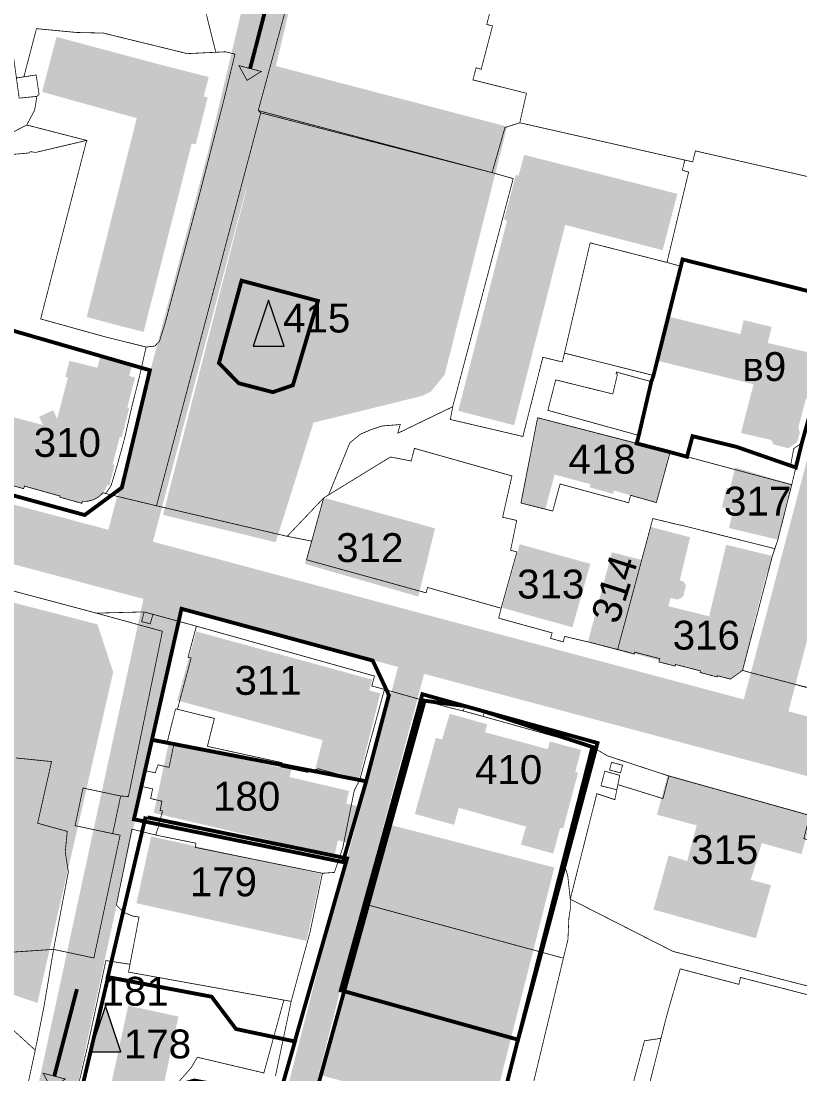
# Model space of a CAD drawing. Header units: millimetres. Extents: x 21689 to 31331, y 37531 to 43751.
# Drawn here: x 26882.5 to 27085, y 42110.8 to 42384.5 of the extents above; entities that cross this region are included whole.
import ezdxf

# ---------------------------------------------------------------- set-up
doc = ezdxf.new("R2010")
doc.units = ezdxf.units.MM
doc.linetypes.add('g5_084', pattern=[0.4, 0.2, -0.2])
for name, color, linetype, lineweight, transparency in [('0.1 ОКН', 1, 'Continuous', 9, 0.4), ('00 Выявленные ОКН', 30, 'Continuous', 9, 0.4), ('00 Дороги', 252, 'Continuous', 9, 0.2)]:
    doc.layers.add(name, color=color, linetype=linetype, lineweight=lineweight, transparency=transparency)
for name, color, linetype, lineweight in [('0.15 - Видовые раскрытия', 22, 'Continuous', 9), ('00 границы ОКН', 1, 'Continuous', 40), ('00 номер ОКН', 7, 'Continuous', 15), ('00 Разраб границы', 5, 'g5_084', 50), ('CONTUR', 150, 'Continuous', 9)]:
    doc.layers.add(name, color=color, linetype=linetype, lineweight=lineweight)
doc.layers.add('00 Парки и скверы', color=114, linetype='Continuous', lineweight=9, true_color=0x00a945, transparency=0.5)
doc.layers.add('25. ценная историческая застройка сов пер', color=92, linetype='Continuous', lineweight=0, true_color=0x19df16)
doc.styles.get("Standard").update_dxf_attribs({"font": 'arial.ttf'})
doc.linetypes.add('474_2', pattern='A,1,-0.5,[222,geobl2.shx,S=0.1,R=0,X=0,Y=0],-0.5,3', length=5)

# ---------------------------------------------------------------- blocks, each defined once
blk = doc.blocks.new('участки все')
at = {"layer": 'CONTUR', "const_width": 0.2}
for points in [[(4200.029122910001, 4568.959333809995), (4197.080209650001, 4569.684486619997), (4185.556331390002, 4572.70093762), (4183.346024000002, 4573.334781649996), (4191.101266000002, 4603.066204029993), (4192.526315580002, 4607.314408449994), (4196.134889360001, 4621.589235239997), (4197.193544510002, 4626.073050479994), (4195.867216710001, 4626.313358519997), (4196.005251599999, 4627.491251389998), (4196.6382344, 4630.951578459994), (4198.771783259998, 4632.488920829993)], [(4124.671031100002, 4771.584207739993), (4116.856448869999, 4741.243688409995), (4118.340597220002, 4740.860962779996), (4115.398104700001, 4729.5959525), (4114.073766640002, 4729.9662312), (4113.255724660001, 4726.828738709999), (4127.17262556, 4723.355641099995), (4125.43512985, 4715.682201309995), (4121.586259949999, 4714.451123599996), (4118.226667620001, 4702.722496779999), (4057.443453970001, 4718.863222489999), (4070.553339690003, 4767.182772819993)], [(3949.934257280002, 4752.91947103), (4016.32311157, 4761.963054749998), (4018.198041700001, 4762.284349819995), (4022.201126170002, 4766.403082909993), (4024.212159020001, 4769.082307679993), (4037.313297010001, 4769.151718169996), (4038.916069450002, 4764.10714945), (4046.405335390002, 4734.012310709993), (4039.019828420001, 4733.655386599996), (4017.1315412, 4739.000544339993), (4010.203890660003, 4739.156613099999), (3999.788979690002, 4740.146079449995), (3996.5072722, 4727.626252039998), (3994.572814920001, 4727.335868369999)], [(3992.96148233, 4712.880454729995), (3997.255562530001, 4715.104722189994), (4005.96126653, 4712.861418439999), (4012.834279230002, 4711.096177379993), (3999.606471440002, 4707.978686569993), (3998.329213150002, 4708.158243359997), (3998.128952710002, 4708.141309389997), (3997.814125220001, 4707.826127789995), (3991.846149830002, 4707.307498739996)], [(4070.553339690003, 4767.182772819993), (4057.443453970001, 4718.863222489999), (4058.08427399, 4718.263407649996), (4030.990205100002, 4616.117652229994), (4021.275803529999, 4618.446397809996), (4017.709326780001, 4619.331007419997), (4018.46278093, 4620.209476729993), (4019.211594830001, 4621.438019099994), (4020.760702589999, 4626.60433124), (4022.709421640001, 4633.704536209996), (4024.617441509999, 4642.065371489996), (4026.511532039999, 4649.516414729994), (4028.29207915, 4657.389198749995), (4030.555848470001, 4657.63454051), (4031.77562652, 4658.925872389999), (4033.205269419999, 4663.474009769998), (4041.627468689999, 4694.965240579993), (4048.38798427, 4721.121881379993), (4051.387765210002, 4733.516022959993), (4048.987194600002, 4734.132781099993), (4046.405335390002, 4734.012310709993), (4046.405335390002, 4734.012310709993), (4038.915916370002, 4764.097151739996)], [(3987.486301600002, 4623.063758549993), (3996.467962480002, 4620.556230249996), (3996.64833245, 4621.233472639993), (4005.928700000001, 4618.641370599994), (4005.8444323, 4618.362659159997), (4011.589846689999, 4616.75468477), (4011.737774370002, 4617.272422909998), (4013.158368210002, 4617.310673159998), (4014.493574740001, 4617.650232449996), (4015.753544750001, 4618.300945459996), (4016.786934890002, 4619.175128789996), (4017.071769140001, 4619.490769659998), (4021.275803529999, 4618.446397809996), (4030.990205100002, 4616.117652229994), (4064.968829000001, 4608.177378199995), (4071.319768929999, 4606.930135329996), (4069.99550955, 4602.080383049993), (4101.064232029999, 4593.494659219999), (4101.445426400001, 4594.878830649999), (4120.592960190002, 4589.485643909997), (4119.975896920001, 4587.065078089995), (4120.0131325, 4586.88450701), (4133.835003629999, 4583.082867639998), (4133.433048549999, 4581.649013889997), (4136.719282260001, 4580.748695419999), (4137.11123962, 4582.182702219994), (4138.326215200002, 4581.854098659998), (4143.039672400002, 4580.771927829998), (4150.86894286, 4578.762047659998), (4155.211719279999, 4577.635551939994), (4155.328276100001, 4578.063769719999), (4161.832595999999, 4576.384176959996), (4161.609480090002, 4575.527588329998), (4165.802903030002, 4574.443379549993), (4165.90930906, 4574.861752689997), (4172.39378645, 4573.192463859995), (4172.297531200001, 4572.783935379994), (4176.729827580002, 4571.626069019999), (4176.804556710002, 4571.934926539994), (4180.211068730001, 4571.052766829998), (4183.346024000002, 4573.334781649996), (4185.556331390002, 4572.70093762), (4197.080209650001, 4569.684486619997), (4200.007749870001, 4568.869660559998)], [(4200.838641350001, 4535.616763369995), (4164.18554817, 4545.877988039996), (4148.235599650001, 4551.112215139998), (4144.320791370002, 4553.412164629997), (4115.892434010002, 4561.367456), (4116.25194907, 4562.641958719999), (4111.123791960003, 4564.070480499998), (4110.763817680003, 4562.765984629994), (4107.316701899999, 4563.608765849997), (4100.68470682, 4565.440314209998), (4090.249810950001, 4568.390092649999), (4086.963576820003, 4569.290411129993), (4087.662917770002, 4571.859718299995), (4041.3610634, 4584.818690839994), (4030.058354889999, 4587.911757599999), (4027.79775193, 4588.526371889995), (4015.35294226, 4588.216905269997), (3988.711459950002, 4595.314838719998)], [(3994.476224040002, 4550.556317119997), (4003.712017540001, 4549.62490884), (4000.086502350001, 4533.590323509997), (4007.784274950001, 4531.482456339996), (4007.271716260002, 4526.090272549998), (4008.072991069999, 4520.947975089999), (4004.234600520002, 4500.806625099998), (3985.46516005, 4499.543981329996)], [(3988.711459950002, 4595.314838719998), (4015.35294226, 4588.216905269997), (4032.520731830001, 4583.494032299998), (4023.682873170001, 4540.529096549994), (4021.675016429999, 4540.669838229995), (4011.88680348, 4542.749710609998), (4009.817081950001, 4532.971342139993), (4021.529037200002, 4530.482014639994), (4014.710360140001, 4498.566226359995), (4004.234600520002, 4500.806625099998), (4008.072991069999, 4520.947975089999), (4007.271716260002, 4526.090272549998), (4007.784274950001, 4531.482456339996), (4000.086502350001, 4533.590323509997), (4003.712017540001, 4549.62490884), (3994.476224040002, 4550.556317119997)], [(3997.244466250002, 4464.223432859995), (3999.463338140002, 4474.599521929994), (4001.704147259999, 4485.755279539996), (4004.234600520002, 4500.806625099998), (4004.234600520002, 4500.806625099998), (4014.710360140001, 4498.566226359995), (4021.529037200002, 4530.482014639994), (4019.595297290002, 4530.891623059993), (4021.675016429999, 4540.669838229995), (4023.682873170001, 4540.529096549994), (4032.520731830001, 4583.494032299998), (4015.35294226, 4588.216905269997), (4027.79775193, 4588.526371889995), (4027.564638200001, 4587.669936039994), (4027.299847570001, 4586.703984549997), (4027.11947768, 4586.026742199996), (4027.806717740001, 4585.846219239996), (4028.772669230002, 4585.581428609999), (4029.360238299999, 4585.422431779996), (4029.561522030002, 4586.159354269999), (4029.825088100002, 4587.045324039994), (4030.058354889999, 4587.911757599999), (4041.3610634, 4584.818690839994), (4039.187698670001, 4576.76191994), (4039.994299000002, 4576.539569309999), (4036.44041101, 4563.22390461), (4035.94174989, 4563.311539789996), (4033.705079990002, 4554.385732919996), (4035.489160240002, 4553.998415859998), (4034.248959370001, 4548.107370049998), (4031.389105820003, 4548.77115909), (4030.667578300003, 4546.712194109997), (4028.315159029999, 4547.208213209997), (4027.507317380001, 4543.430559849999), (4027.41213362, 4543.092015199996), (4029.973433409999, 4542.522797679994), (4029.475118310002, 4540.020412689999), (4032.39434589, 4539.315714439996), (4031.93739929, 4536.902696619995), (4032.555573789999, 4536.783231509995), (4031.471977370002, 4532.629797899994), (4030.77967774, 4530.520385109993), (4024.593445469999, 4532.075106889998), (4020.561069870001, 4512.326730049994), (4022.372790860001, 4510.478981599997), (4024.777390030002, 4509.472160899997), (4026.443181549999, 4509.196655699997), (4024.105399669999, 4496.932377219994), (4017.840152169999, 4497.898304829999), (4013.336757839999, 4476.777130789996), (4010.470322590001, 4464.60094597)], [(4061.910411740002, 4467.853411669995), (4065.997872800003, 4487.280941609999), (4070.935390040001, 4505.405449309997), (4074.12783564, 4520.586657539999), (4077.241257090001, 4520.808991549994), (4079.429967290002, 4527.255517969999), (4082.407716590001, 4542.130011049994), (4083.80858099, 4544.798578319998), (4090.249810950001, 4568.390092649999), (4100.68470682, 4565.440314209998), (4100.68470682, 4565.440314209998), (4100.208022639999, 4563.697602739995), (4086.011562310003, 4512.334668739997), (4082.518380230001, 4499.718079589999), (4072.85595778, 4464.945817879998)], [(4200.249916920002, 4491.285542429999), (4165.25745751, 4500.281331469996), (4138.555208670001, 4513.860222079994), (4138.56570567, 4511.280047319996), (4138.189200250002, 4508.89579871), (4137.95458804, 4503.369360559998), (4136.770298130002, 4498.517465829994), (4129.155635360002, 4466.863874629998)], [(4154.711105620001, 4465.252608889997), (4157.841661530001, 4477.044743369996), (4162.141394000001, 4477.678917299999), (4163.238048530002, 4482.032150789993), (4163.917087220001, 4484.58176832), (4167.137977490002, 4495.742515949998), (4182.416299, 4491.708580499994), (4182.79392407, 4493.512808619999), (4194.507759470002, 4490.493451669993), (4199.746962010002, 4489.133231379994), (4200.912101980001, 4488.815391199998), (4203.620611130001, 4488.063919499996), (4207.870193410002, 4486.728850649997), (4217.145868070002, 4485.13683019), (4217.107053440002, 4485.867428279998), (4227.260020770001, 4482.791968639998), (4228.449200310001, 4486.003778869998), (4277.60364483, 4472.561147739994), (4278.154139019999, 4474.552729739996), (4282.758079229999, 4473.502237439999), (4286.94925347, 4471.618060449997), (4306.12825515, 4466.974404099993)], [(4204.057677880002, 4431.046927149997), (4213.756749539999, 4473.438656699996), (4218.041682229999, 4472.453048659998), (4219.002396719999, 4476.418360759999), (4217.816189910001, 4476.666523059997), (4217.91259811, 4477.085049229994), (4217.861336680002, 4477.655837039995), (4217.474197330001, 4481.761785719995), (4217.145868070002, 4485.13683019), (4207.870193410002, 4486.728850649997), (4203.620611130001, 4488.063919499996), (4200.912101980001, 4488.815391199998), (4199.746962010002, 4489.133231379994), (4194.507759470002, 4490.493451669993), (4182.79392407, 4493.512808619999), (4182.416299, 4491.708580499994), (4167.137977490002, 4495.742515949998), (4167.137977490002, 4495.742515949998), (4163.917087220001, 4484.58176832), (4163.238048530002, 4482.032150789993), (4162.141394000001, 4477.678917299999), (4156.615375970003, 4455.733402929996)]]:
    blk.add_lwpolyline(points, dxfattribs=at)
for points in [[(4132.029949350002, 4769.551524999996), (4201.735172439999, 4750.274173889994), (4217.96095103, 4719.295580589998), (4213.106507520001, 4698.759797579994), (4171.093317300001, 4708.363100929993), (4170.379844900002, 4705.524009429995), (4125.43512985, 4715.682201309995), (4127.17262556, 4723.355641099995), (4113.255724660001, 4726.828738709999), (4114.073766640002, 4729.9662312), (4115.398104700001, 4729.5959525), (4118.340597220002, 4740.860962779996), (4116.856448869999, 4741.243688409995), (4124.671031100002, 4771.584207739993), (4132.029949350002, 4769.551524999996)], [(3999.788979690002, 4740.146079449995), (4010.203890660003, 4739.156613099999), (4017.1315412, 4739.000544339993), (4039.019828420001, 4733.655386599996), (4048.987194600002, 4734.132781099993), (4051.387765210002, 4733.516022959993), (4048.38798427, 4721.121881379993), (4041.627468689999, 4694.965240579993), (4033.205269419999, 4663.474009769998), (4031.77562652, 4658.925872389999), (4030.555848470001, 4657.63454051), (4028.29207915, 4657.389198749995), (4017.771995840001, 4660.000282479995), (4000.87368556, 4664.689032919996), (4012.834279230002, 4711.096177379993), (3997.255562530001, 4715.104722189994), (3999.304500170001, 4718.953373849996), (3999.89963625, 4722.554282829995), (4000.467008859999, 4723.035598719994), (3999.704656040002, 4728.107300439995), (3996.5072722, 4727.626252039998), (3999.788979690002, 4740.146079449995)], [(3952.301479360001, 4733.143109359996), (3977.56159184, 4736.406376539998), (3993.27672713, 4736.735767339996), (3995.292421580001, 4722.084820019998), (3999.89963625, 4722.554282829995), (3999.304500170001, 4718.953373849996), (3997.255562530001, 4715.104722189994), (3992.96148233, 4712.880454729995), (3953.089293970002, 4708.180899039994), (3949.63667565, 4710.623775619999), (3947.96770456, 4728.979438039998), (3952.301479360001, 4733.143109359996)], [(4058.08427399, 4718.263407649996), (4118.226667620001, 4702.722496779999), (4123.722902600002, 4701.168336949995), (4107.994902640003, 4641.868815369998), (4093.709313450003, 4634.977497269995), (4094.343923340002, 4637.237793639993), (4089.557975650001, 4636.851066929994), (4086.693167470002, 4635.884923299999), (4084.0055628, 4634.736065539997), (4081.261282520001, 4632.498069399996), (4075.733710690001, 4618.942623299997), (4074.431453960001, 4618.142556999999), (4064.968829000001, 4608.177378199995), (4030.990205100002, 4616.117652229994), (4058.08427399, 4718.263407649996)], [(4118.226667620001, 4702.722496779999), (4121.586259949999, 4714.451123599996), (4125.43512985, 4715.682201309995), (4168.336896460001, 4705.98529094), (4167.686471799999, 4703.345235189998), (4169.3292057, 4702.870081189998), (4163.699467130001, 4679.376149739997), (4143.72722606, 4684.461965539994), (4136.513173990002, 4653.502248309997), (4131.43179152, 4654.720053929995), (4126.236662859999, 4634.139481439997), (4107.384058030002, 4638.548149349997), (4107.994902640003, 4641.868815369998), (4123.722902600002, 4701.168336949995), (4118.226667620001, 4702.722496779999)], [(4137.0484191, 4655.804065959993), (4143.72722606, 4684.461965539994), (4163.699467130001, 4679.376149739997), (4167.30424945, 4678.380952789994), (4160.199521640002, 4649.989577409993), (4137.0484191, 4655.804065959993)], [(4132.740664119999, 4640.92993885), (4134.771918739999, 4648.848882509999), (4149.61585133, 4645.181593429995), (4150.824883680001, 4650.343110469999), (4150.456499100001, 4650.448751229997), (4150.562905210001, 4650.867124359996), (4159.625003050002, 4648.38836497), (4156.370939960001, 4634.408110889999), (4132.740664119999, 4640.92993885)], [(4130.061268690002, 4639.010951359996), (4164.534459599999, 4630.063099579994), (4160.94364143, 4616.948006099999), (4154.252579660002, 4618.840459819999), (4153.74299382, 4616.908251369998), (4135.907506350002, 4621.781348119998), (4133.99985041, 4614.75051685), (4125.751594330002, 4616.826813069994), (4130.061268690002, 4639.010951359996)], [(4171.246588059999, 4628.240323539998), (4168.906157360001, 4628.866160129997), (4170.338047420002, 4634.21426588), (4172.668480380002, 4633.588582329998), (4181.705942169999, 4631.460202539994), (4182.88939372, 4631.032080979996), (4193.84671287, 4626.934296789993), (4193.825492880001, 4626.854621259997), (4195.867216710001, 4626.313358519997), (4197.193544510002, 4626.073050479994), (4196.134889360001, 4621.589235239997), (4194.710727460002, 4621.971041909993), (4192.659005910001, 4622.512457699995), (4171.246588059999, 4628.240323539998)], [(4069.99550955, 4602.080383049993), (4074.431453960001, 4618.142556999999), (4091.804823460003, 4628.806621619995), (4097.208888590001, 4627.76387676), (4098.039223580002, 4631.051182179995), (4123.389615350002, 4623.883014909996), (4120.97496693, 4613.129925259999), (4124.632493640001, 4612.313922279994), (4123.043894279999, 4604.568201939997), (4124.686934630001, 4604.113043729994), (4120.592960190002, 4589.485643909997), (4101.445426400001, 4594.878830649999), (4101.064232029999, 4593.494659219999), (4069.99550955, 4602.080383049993)], [(4160.020160930002, 4612.802122659996), (4166.595842220002, 4611.211437219994), (4168.11105513, 4610.898236899993), (4191.730365020001, 4604.966582339999), (4191.101266000002, 4603.066204029993), (4183.346024000002, 4573.334781649996), (4180.211068730001, 4571.052766829998), (4176.804556710002, 4571.934926539994), (4176.729827580002, 4571.626069019999), (4172.297531200001, 4572.783935379994), (4172.39378645, 4573.192463859995), (4165.90930906, 4574.861752689997), (4165.802903030002, 4574.443379549993), (4161.609480090002, 4575.527588329998), (4161.832595999999, 4576.384176959996), (4155.328276100001, 4578.063769719999), (4155.211719279999, 4577.635551939994), (4150.86894286, 4578.762047659998), (4160.020160930002, 4612.802122659996)], [(4030.058354889999, 4587.911757599999), (4029.825088100002, 4587.045324039994), (4029.561522030002, 4586.159354269999), (4029.360238299999, 4585.422431779996), (4028.772669230002, 4585.581428609999), (4027.806717740001, 4585.846219239996), (4027.11947768, 4586.026742199996), (4027.299847570001, 4586.703984549997), (4027.564638200001, 4587.669936039994), (4027.79775193, 4588.526371889995), (4030.058354889999, 4587.911757599999)], [(4041.3610634, 4584.818690839994), (4087.662917770002, 4571.859718299995), (4086.963576820003, 4569.290411129993), (4090.249810950001, 4568.390092649999), (4083.798583280001, 4544.798731389994), (4073.063602360002, 4547.743103759996), (4070.28969211, 4546.835568079994), (4063.370872260002, 4548.221505169997), (4063.59812102, 4549.348032279995), (4044.222722829999, 4553.574699769997), (4046.033921540002, 4560.837011039999), (4036.44041101, 4563.22390461), (4039.994299000002, 4576.539569309999), (4039.187698670001, 4576.76191994), (4041.3610634, 4584.818690839994)], [(4086.011562310003, 4512.334668739997), (4136.770298130002, 4498.517465829994), (4137.95458804, 4503.369360559998), (4138.189200250002, 4508.89579871), (4138.56570567, 4511.280047319996), (4138.555208670001, 4513.860222079994), (4137.917063600002, 4519.860024929999), (4136.556577790001, 4524.400879059998), (4139.618271390001, 4535.614064819994), (4144.320791370002, 4553.412164629997), (4115.32486049, 4561.526146619995), (4111.052679830001, 4562.69156164), (4107.316701899999, 4563.608765849997), (4100.68470682, 4565.440314209998), (4100.208022639999, 4563.697602739995), (4086.011562310003, 4512.334668739997)], [(4148.759596690001, 4547.454172739999), (4149.290096020002, 4549.44606142), (4152.148111869999, 4548.662300039999), (4151.60792098, 4546.690559849994), (4148.759596690001, 4547.454172739999)], [(4147.524520860002, 4547.123080339996), (4151.408015000001, 4546.043616969996), (4150.931073060001, 4543.630906029997), (4150.660772139999, 4542.305037229999), (4146.54625916, 4543.31803717), (4147.524520860002, 4547.123080339996)], [(4231.256002919999, 4497.550866389996), (4232.842553369999, 4503.856608819995), (4233.513125060002, 4506.506356009995), (4230.585584970002, 4507.321181529994), (4230.546214600003, 4509.321794719995), (4210.308219050002, 4526.441733079998), (4199.286522370003, 4529.600494909995), (4200.838641350001, 4535.616763369995), (4164.18554817, 4545.877988039996), (4162.655567280002, 4540.001380869995), (4150.931073060001, 4543.630906029997), (4150.151234920001, 4539.722824409997), (4145.465120420001, 4541.28457869), (4138.555208670001, 4513.860222079994), (4165.25745751, 4500.281331469996), (4200.249916920002, 4491.285542429999), (4205.029530890002, 4489.952358669994), (4215.04278838, 4487.549041339996), (4220.661396060001, 4486.803015609999), (4221.680002330002, 4489.977437189998), (4228.933279550001, 4487.576375729993), (4229.070597000002, 4488.054275869996), (4229.67398816, 4490.235049219998), (4231.256002919999, 4497.550866389996)], [(4009.817081950001, 4532.971342139993), (4011.88680348, 4542.749710609998), (4021.675016429999, 4540.669838229995), (4019.595297290002, 4530.891623059993), (4009.817081950001, 4532.971342139993)], [(4024.593445469999, 4532.075106889998), (4030.77967774, 4530.520385109993), (4041.277268730001, 4528.399652139997), (4041.050785350002, 4527.323113519996), (4074.12783564, 4520.586657539999), (4070.935390040001, 4505.405449309997), (4065.997872800003, 4487.280941609999), (4023.714256170001, 4494.898354019999), (4026.443181549999, 4509.196655699997), (4024.777390030002, 4509.472160899997), (4022.372790860001, 4510.478981599997), (4020.561069870001, 4512.326730049994), (4024.593445469999, 4532.075106889998)], [(3873.423107400002, 4527.539536519994), (3962.60292302, 4496.79399007), (3961.38660133, 4492.462586609995), (3967.27387003, 4490.322438979994), (3965.846782740002, 4486.594265949999), (3974.599005050001, 4483.470249809994), (3974.53433006, 4484.471245869994), (3983.292127050001, 4484.977165709999), (3991.632912010002, 4481.759448359997), (3999.463338140002, 4474.599521929994), (3997.244466250002, 4464.223432859995), (3993.356080960003, 4454.53290803), (3990.170548820002, 4445.681627189995), (3862.43622557, 4490.51752044), (3873.423107400002, 4527.539536519994)], [(4086.011562310003, 4512.334668739997), (4082.518380230001, 4499.718079589999), (4072.85595778, 4464.945817879998), (4066.965228159999, 4443.345883989997), (4065.92851166, 4439.641735309996), (4062.833105140001, 4428.839065199994), (4063.687237239999, 4426.495975229999), (4063.986250230001, 4426.431396979999), (4063.290397820001, 4428.662063049997), (4073.42536819, 4464.907099929995), (4095.152113350002, 4460.114434679999), (4095.277547920002, 4461.122519859993), (4095.392678650001, 4462.110762689998), (4126.934065479999, 4457.617836489997), (4136.770298130002, 4498.517465829994), (4086.011562310003, 4512.334668739997)], [(4004.234600520002, 4500.806625099998), (3985.46516005, 4499.543981329996), (3975.373904860001, 4502.078495129993), (3973.864290050002, 4499.49159243), (3971.96466772, 4498.210668469997), (3970.492860630002, 4498.093201399998), (3962.60292302, 4496.79399007), (3961.38660133, 4492.462586609995), (3967.27387003, 4490.322438979994), (3965.846782740002, 4486.594265949999), (3974.599005050001, 4483.470249809994), (3974.53433006, 4484.471245869994), (3983.292127050001, 4484.977165709999), (3991.632912010002, 4481.759448359997), (3999.463338140002, 4474.599521929994), (4001.704147259999, 4485.755279539996), (4004.234600520002, 4500.806625099998)], [(4017.840152169999, 4497.898304829999), (4024.105399669999, 4496.932377219994), (4023.714256170001, 4494.898354019999), (4064.093054730001, 4487.620106579998), (4058.903041640002, 4468.679459489998), (4041.615480780001, 4472.764157139994), (4040.014050190002, 4470.058659809998), (4033.562230300002, 4462.757396159999), (4030.09108215, 4462.030535589998), (4028.948418650001, 4457.938006439995), (4022.310452150002, 4459.379642499996), (4015.401781930002, 4460.775422829996), (4010.470322590001, 4464.60094597), (4013.336910910002, 4476.7871285), (4017.840152169999, 4497.898304829999)]]:
    blk.add_lwpolyline(points, close=True, dxfattribs=at)
blk = doc.blocks.new('стрелка вид улицы')
at = {"layer": '0.15 - Видовые раскрытия', "linetype": '474_2'}
h = blk.add_hatch(color=256, dxfattribs=at)
h.dxf.hatch_style = 1
h.paths.add_polyline_path([(-23.3598505857517, -2.990916374132211), (-23.3598505857517, 2.990916374132211), (-26.53637324067677, 0)])
at = {"layer": '0.15 - Видовые раскрытия', "const_width": 0.2}
blk.add_lwpolyline([(-23.3598505857517, -2.990916374132211), (-23.3598505857517, 2.990916374132211), (-26.53637324067677, 0), (-23.3598505857517, -2.990916374132211)], dxfattribs=at)
at = {"layer": '0.15 - Видовые раскрытия', "linetype": '474_2', "const_width": 1}
blk.add_lwpolyline([(-23.3598505857517, 0), (0, 0)], dxfattribs=at)

msp = doc.modelspace()

# ---------------------------------------------------------------- hatches: boundary and pattern name
at = {"layer": '0.1 ОКН', "transparency": 33554610}
h = msp.add_hatch(color=222, dxfattribs=at)
h.dxf.hatch_style = 1
h.paths.add_polyline_path([(26946.8941484746, 42311.9680237891), (26942.8941484746, 42299.9680237891), (26950.8941484746, 42299.9680237891)])
at = {"layer": '0.1 ОКН', "transparency": 33554585}
h = msp.add_hatch(color=1, dxfattribs=at)
h.dxf.hatch_style = 1
edge = h.paths.add_edge_path()
edge.add_line((26865.2347869912, 42277.30792068416), (26867.48510257153, 42285.78499454435))
edge.add_line((26867.48510257153, 42285.78499454435), (26871.03363967819, 42284.8430034198))
edge.add_line((26871.03363967819, 42284.8430034198), (26870.83119301005, 42284.08037466964))
edge.add_line((26870.83119301005, 42284.08037466964), (26888.24321018911, 42279.45819793868))
edge.add_line((26888.24321018911, 42279.45819793868), (26887.22704822669, 42281.6224308265))
edge.add_line((26887.22704822669, 42281.6224308265), (26890.86400337737, 42283.33007306036))
edge.add_line((26890.86400337737, 42283.33007306036), (26891.9237901795, 42281.07292751066))
edge.add_line((26891.9237901795, 42281.07292751066), (26894.69257647411, 42291.82502815349))
edge.add_line((26894.69257647411, 42291.82502815349), (26894.03443014345, 42291.99450820215))
edge.add_line((26894.03443014345, 42291.99450820215), (26895.11714319098, 42296.19903625727))
edge.add_line((26895.11714319098, 42296.19903625727), (26902.3695369428, 42294.34379940064))
edge.add_line((26902.3695369428, 42294.34379940064), (26903.16513970542, 42297.42607406564))
edge.add_line((26903.16513970542, 42297.42607406564), (26911.38117033255, 42295.05188572388))
edge.add_line((26911.38117033255, 42295.05188572388), (26910.64677335442, 42292.19998262252))
edge.add_line((26910.64677335442, 42292.19998262252), (26912.15886251943, 42291.81060273337))
edge.add_line((26912.15886251943, 42291.81060273337), (26910.15197492057, 42284.01720333534))
edge.add_line((26910.15197492057, 42284.01720333534), (26910.65697602488, 42283.88715989706))
edge.add_line((26910.65697602488, 42283.88715989706), (26908.68886652881, 42276.24434852551))
edge.add_line((26908.68886652881, 42276.24434852551), (26908.1838654245, 42276.3743919638))
edge.add_line((26908.1838654245, 42276.3743919638), (26906.34560295226, 42269.23581895515))
edge.add_line((26906.34560295226, 42269.23581895515), (26906.85060405657, 42269.10577551685))
edge.add_line((26906.85060405657, 42269.10577551685), (26905.46957788478, 42263.74280026003))
edge.add_line((26905.46957788478, 42263.74280026003), (26904.9538887176, 42263.88667869458))
edge.add_arc((26899.02113574901, 42265.85724530954), 6.251455076252522, 265.0461257871476, 341.62606920150574, ccw=False)
edge.add_line((26898.48129927785, 42259.6291422954), (26898.33742084341, 42259.11345312817))
edge.add_line((26898.33742084341, 42259.11345312817), (26892.59325809187, 42260.7160874211))
edge.add_line((26892.59325809187, 42260.7160874211), (26892.67218328967, 42260.99897116031))
edge.add_line((26892.67218328967, 42260.99897116031), (26883.3826836528, 42263.54543357947))
edge.add_line((26883.3826836528, 42263.54543357947), (26883.20744778396, 42262.91735307796))
edge.add_line((26883.20744778396, 42262.91735307796), (26874.23114981422, 42265.42176034706))
edge.add_line((26874.23114981422, 42265.42176034706), (26874.41811916424, 42266.09189599863))
edge.add_line((26874.41811916424, 42266.09189599863), (26858.42316314466, 42270.13411067773))
edge.add_line((26858.42316314466, 42270.13411067773), (26860.6471789226, 42278.33261862096))
edge.add_line((26860.6471789226, 42278.33261862096), (26865.2347869912, 42277.30792068416))
h = msp.add_hatch(color=1, dxfattribs=at)
h.dxf.hatch_style = 1
h.paths.add_polyline_path([(27051.20391632694, 42272.71814048734), (27047.79889639298, 42259.24360119481), (27036.67021028905, 42262.43321472471), (27036.44050263283, 42261.58159662781), (27030.32301179455, 42263.25918564242), (27030.54580161584, 42264.08515656013), (27021.24105193806, 42266.59493441482), (27018.81361295727, 42257.59180879805), (27012.31082555457, 42259.22961052726), (27016.78420866663, 42281.42565959821)])
h = msp.add_hatch(color=1, dxfattribs=at)
h.dxf.hatch_style = 1
h.paths.add_polyline_path([(27082.99284248866, 42264.0568104287), (27079.27607141604, 42249.66936765408), (27066.57601670545, 42252.69284867296), (27067.66216898786, 42257.35008875764), (27064.67958152152, 42258.10335182305), (27065.95167815489, 42263.1402899776), (27066.79607500696, 42262.92703455142), (27068.18569947968, 42268.42933079493)])
h = msp.add_hatch(color=1, dxfattribs=at)
h.dxf.hatch_style = 1
h.paths.add_polyline_path([(26990.14883566268, 42252.61778928562), (26985.7660759575, 42234.87571929609), (26956.34629269898, 42243.38477451318), (26961.16698053498, 42260.58112509607)])
h = msp.add_hatch(color=1, dxfattribs=at)
h.dxf.hatch_style = 1
h.paths.add_polyline_path([(27061.41187642474, 42229.75811759726), (27065.83286519447, 42248.33675357443), (27077.84999533527, 42245.42374973941), (27076.70766546309, 42240.94944401779), (27076.39552139869, 42241.0183829758), (27072.61523842926, 42226.51092231846), (27072.96031312618, 42226.47062170048), (27070.22097654289, 42215.73501642245), (27066.95697999922, 42213.40776749753), (27063.55462929536, 42214.28726017096), (27063.4714598653, 42213.95423822258), (27059.039, 42215.13599999998), (27059.11812211529, 42215.44855239081), (27052.59486318118, 42217.18368103898), (27052.49036900957, 42216.83790984754), (27048.55557025357, 42217.93865150822), (27048.60651056824, 42218.2300795923), (27042.06358670856, 42219.98341230971), (27041.98085621617, 42219.6662377667), (27037.55523395507, 42220.87537750259), (27046.19908175097, 42253.00329707941), (27056.45146950454, 42250.29948302296), (27053.77452355024, 42239.10329181115), (27054.75657374918, 42238.75144519523), (27055.39021760535, 42237.72764082768), (27054.61589479104, 42234.85453971517), (27053.27361413471, 42234.09677637688), (27051.3158341287, 42234.47665046111), (27050.81103033734, 42232.37165412353)])
h = msp.add_hatch(color=1, dxfattribs=at)
h.dxf.hatch_style = 1
h.paths.add_polyline_path([(27030.51364261106, 42243.38456171353), (27025.86643825652, 42226.88471563389), (27007.61, 42231.95999999997), (27012.1579594388, 42248.47048781272)])
h = msp.add_hatch(color=1, dxfattribs=at)
h.dxf.hatch_style = 1
h.paths.add_polyline_path([(27043.87091442582, 42244.38136079521), (27037.55523395507, 42220.87537750259), (27029.87196643475, 42223.04669514373), (27036.12, 42246.39999999999)])
h = msp.add_hatch(color=1, dxfattribs=at)
h.dxf.hatch_style = 1
h.paths.add_polyline_path([(26960.92331479781, 42197.57564366262), (26958.8905377163, 42189.4453116405), (26970.3110370003, 42187.2348190873), (26975.92744148289, 42209.69829215056), (26973.04294807094, 42210.48748305948), (26973.80938763976, 42213.28882030495), (26928.04043361367, 42225.81110317029), (26923.13507402726, 42207.88200990461)])
h = msp.add_hatch(color=222, dxfattribs=at)
h.dxf.hatch_style = 1
h.paths.add_polyline_path([(26996.31448969918, 42179.95383890493), (26995.09470276522, 42175.5400061146), (26984.89842413428, 42178.35780371588), (26990.37134675422, 42198.16172573387), (26991.98072229234, 42197.71696596464), (26993.96174058928, 42204.39470853016), (27003.69440205079, 42201.68705611784), (27003.13283666605, 42199.59979997002), (27019.4436480913, 42195.21146119183), (27019.97839229846, 42197.19902695752), (27028.12530279429, 42195.00714316221), (27026.58128671935, 42189.26826193431), (27027.33008864646, 42189.06680067965), (27023.44449862263, 42174.55339054365), (27022.67782316462, 42174.75966057858), (27020.87673366548, 42168.06527514816), (27012.46786016969, 42170.42058782839), (27013.80421622695, 42175.06330374559)])
h = msp.add_hatch(color=1, dxfattribs=at)
h.dxf.hatch_style = 1
h.paths.add_polyline_path([(26917.00773899621, 42178.62274663001), (26920.92678416864, 42196.80809508079), (26952.76922710706, 42189.84127782857), (26952.32811545428, 42187.95854405204), (26959.77067972324, 42186.21480212393), (26967.79139836773, 42184.3356025781), (26967.02776558784, 42181.07629800408), (26970.34977555802, 42180.29797377855), (26967.62880908289, 42170.86105029983), (26964.90391728448, 42171.49947381984), (26963.98915295984, 42167.59511608934), (26955.85922715182, 42169.52010855815)])
h = msp.add_hatch(color=1, dxfattribs=at)
h.dxf.hatch_style = 1
h.paths.add_polyline_path([(27075.09, 42170.79), (27072.23, 42161.26), (27077.49, 42159.86), (27073.56, 42146.06999999999), (27046.93, 42153.51), (27050.89, 42167.58), (27055.69, 42166.1), (27058.18, 42175.39), (27047.84, 42178.18), (27050.62, 42188.51999999998), (27088.22, 42177.98), (27085.4014257465, 42167.92516051378)])
h = msp.add_hatch(color=1, dxfattribs=at)
h.dxf.hatch_style = 1
h.paths.add_polyline_path([(26912.51896506589, 42155.15589687099), (26916.35126374039, 42172.52290866204), (26960.56373886208, 42162.766744974), (26956.72209169477, 42145.35736816954)])
h = msp.add_hatch(color=1, dxfattribs=at)
h.dxf.hatch_style = 1
h.paths.add_polyline_path([(26904.45524924938, 42128.51565764847), (26900.45524924938, 42116.51565764848), (26908.45524924939, 42116.51565764848)])
h = msp.add_hatch(color=1, dxfattribs=at)
h.dxf.hatch_style = 1
h.paths.add_polyline_path([(26906.1238072011, 42108.85230479068), (26910.38321306766, 42128.53462576649), (26923.44589404386, 42125.70776098508), (26919.16797816013, 42105.9399069301)])
at = {"layer": '00 Выявленные ОКН', "lineweight": 13, "transparency": 33554585}
h = msp.add_hatch(color=256, dxfattribs=at)
h.dxf.hatch_style = 1
h.paths.add_polyline_path([(27050.70300194391, 42307.69138512062), (27047.9096413297, 42296.20254537926), (27072.94610956809, 42290.07950770422), (27069.68061145714, 42277.38373907967), (27077.57193207061, 42275.58389483625), (27078.13560366636, 42274.41601783664), (27082.05082023387, 42273.44817734257), (27084.27413159203, 42275.03800339714), (27085.00245776083, 42277.5855561168), (27084.56162897295, 42278.71567341868), (27086.62068358953, 42286.42257200759), (27088.66323604622, 42286.01162199262), (27089.5920008, 42289.51534317), (27087.46230811015, 42290.07965379173), (27089.38671770398, 42297.86030106553), (27076.62972942041, 42300.78623624944), (27077.65370955376, 42304.97483443327), (27070.40174974007, 42306.74770985632), (27069.50853892478, 42303.09402451923)])
at = {"layer": '00 Парки и скверы'}
h = msp.add_hatch(color=256, dxfattribs=at)
h.dxf.hatch_style = 1
h.paths.add_polyline_path([(26948.06196134833, 42372.97708062583), (26941.07251711601, 42346.80697440216), (26940.53512994555, 42343.21877755509), (26941.00272280897, 42340.28909193018), (26919.42187272854, 42256.10460853283), (26948.71212397478, 42249.01138924707), (26958.53520944234, 42280.06947056937), (26986.81123286896, 42287.04602271714), (26989.09288168945, 42288.18619918487), (26992.64812737006, 42292.54430609182), (27008.89287605019, 42357.04088521492)])
h = msp.add_hatch(color=256, dxfattribs=at)
h.dxf.hatch_style = 1
h.paths.add_polyline_path([(26834.22297058815, 42245.28101724637), (26820.5110316983, 42192.04743407332), (26759.78082071969, 42206.54016712602), (26750.00000014724, 42176.13856126856), (26886.77112016894, 42129.2374518842), (26906.48290392674, 42215.20578895376), (26902.3897381677, 42227.65859602536)])
h = msp.add_hatch(color=256, dxfattribs=at)
h.dxf.hatch_style = 1
h.paths.add_polyline_path([(26834.22297058815, 42245.28101724637), (26820.5110316983, 42192.04743407332), (26759.78082071969, 42206.54016712602), (26750.00000014724, 42176.13856126856), (26886.77112016894, 42129.2374518842), (26906.48290392674, 42215.20578895376), (26902.3897381677, 42227.65859602536)])
h = msp.add_hatch(color=256, dxfattribs=at)
h.dxf.hatch_style = 1
h.paths.add_polyline_path([(26978.45887539354, 42175.54873429259), (27021.16599203889, 42164.42768236603), (27005.10067125405, 42101.19860748253), (26982.13830405, 42104.4694916), (26960.48239649112, 42110.47433895447)])
at = {"layer": '25. ценная историческая застройка сов пер', "lineweight": 30, "true_color": 0x19df16, "transparency": 33554585}
h = msp.add_hatch(color=92, dxfattribs=at)
h.dxf.hatch_style = 1
h.paths.add_polyline_path([(26905.44191565703, 42305.96063752066), (26914.38931689434, 42303.67719107815), (26926.89912377155, 42352.69531536967), (26927.93194584139, 42352.43173113794), (26931.04611120867, 42364.63420129067), (26930.01328913879, 42364.89778552241), (26931.29783883406, 42369.93113393772), (26918.23129125189, 42373.26581859095), (26891.74578507623, 42380.36659770454), (26887.99343791572, 42366.05501779786), (26912.59216202531, 42359.24659455383), (26899.59814558681, 42307.55580659049)])
h = msp.add_hatch(color=92, dxfattribs=at)
h.dxf.hatch_style = 1
h.paths.add_polyline_path([(26905.44191565703, 42305.96063752066), (26914.38931689434, 42303.67719107815), (26926.89912377155, 42352.69531536967), (26927.93194584139, 42352.43173113794), (26931.04611120867, 42364.63420129067), (26930.01328913879, 42364.89778552241), (26931.29783883406, 42369.93113393772), (26918.23129125189, 42373.26581859095), (26891.74578507623, 42380.36659770454), (26887.99343791572, 42366.05501779786), (26912.59216202531, 42359.24659455383), (26899.59814558681, 42307.55580659049)])
h = msp.add_hatch(color=92, dxfattribs=at)
h.dxf.hatch_style = 1
h.paths.add_polyline_path([(27052.24818295838, 42336.12364058516), (27049.30369293569, 42324.93074787717), (27023.97206441854, 42331.49253755666), (27010.68593657243, 42279.41439410045), (26996.1691939212, 42283.16722784721), (27001.00479723317, 42301.8104144316), (27004.79990985802, 42316.88502292338), (27008.88206613382, 42332.63253219551), (27008.06822180598, 42332.92831070191), (27011.17752796522, 42344.47807184404), (27011.843391026, 42344.27472719874), (27013.32828730954, 42349.68698830464), (27033.92756845681, 42344.46803560488), (27045.24257800481, 42341.57853439389), (27053.15110059718, 42339.55590225951)])
h = msp.add_hatch(color=92, dxfattribs=at)
h.dxf.hatch_style = 1
h.paths.add_polyline_path([(27052.24818295838, 42336.12364058516), (27049.30369293569, 42324.93074787717), (27023.97206441854, 42331.49253755666), (27010.68593657243, 42279.41439410045), (26996.1691939212, 42283.16722784721), (27001.00479723317, 42301.8104144316), (27004.79990985802, 42316.88502292338), (27008.88206613382, 42332.63253219551), (27008.06822180598, 42332.92831070191), (27011.17752796522, 42344.47807184404), (27011.843391026, 42344.27472719874), (27013.32828730954, 42349.68698830464), (27033.92756845681, 42344.46803560488), (27045.24257800481, 42341.57853439389), (27053.15110059718, 42339.55590225951)])

# ---------------------------------------------------------------- linework, layer by layer
at = {"layer": '0.1 ОКН', "color": 14}
msp.add_lwpolyline([(26946.8941484746, 42311.9680237891), (26942.8941484746, 42299.9680237891), (26950.8941484746, 42299.9680237891)], close=True, dxfattribs=at)
at = {"layer": '0.1 ОКН', "color": 1}
msp.add_lwpolyline([(26904.45524924938, 42128.51565764847), (26900.45524924938, 42116.51565764848), (26908.45524924939, 42116.51565764848)], close=True, dxfattribs=at)
at = {"layer": '00 границы ОКН', "const_width": 1}
for points in [[(26953.18567142, 42289.80380362), (26959.70147505, 42311.73416638), (26939.84180625, 42316.98826011999), (26933.97396845, 42295.57797854), (26939.09379439, 42290.33956128), (26947.97823178, 42288.01352235), (26953.18567142, 42289.80380362)], [(26916.01999748, 42293.71140272999), (26908.72999747, 42263.19140283), (26899.05999744, 42256.07140285999), (26857.68999747, 42267.43140296), (26868.54084602, 42307.43146452), (26916.01999748, 42293.71140272999)], [(26924.24214991, 42231.69833577999), (26973.94024536, 42218.24162655999), (26978.15650645, 42209.25609913), (26972.24977115, 42186.85956777), (26916.55682729, 42197.63920486), (26924.24214991, 42231.69833577999)], [(26916.56459002, 42197.65448034), (26972.23951595, 42186.85201832), (26966.18815813, 42165.86454889999), (26911.86797344, 42176.97626835), (26916.56459002, 42197.65448034)], [(26914.8967726, 42177.58771913), (26967.27532409, 42166.80950344), (26953.6772254, 42119.22766989), (26938.39929386, 42122.46025016), (26932.05708421, 42130.8621946), (26905.06082886, 42135.97575042), (26914.92406578, 42177.69805594), (26914.8967726, 42177.58771913)], [(26905.14107803, 42135.91613394999), (26932.05708421, 42130.8621946), (26938.39929386, 42122.46025016), (26953.73183492, 42119.22962595), (26949.66491077, 42104.97661623), (26927.51327066, 42109.08088024), (26914.3234974, 42105.05425434), (26913.54874524, 42101.9087987), (26897.90769434, 42105.16926888), (26905.14107803, 42135.91613394999)]]:
    msp.add_lwpolyline(points, close=True, dxfattribs=at)
at = {"layer": '00 Дороги', "lineweight": 9}
for points, const_width in [([(27076.14932107565, 42206.342483018), (27102.15901048765, 42304.83606840071), (27117.60932782113, 42379.95380389236), (27148.61772810547, 42500.12896549645)], 12), ([(26101.40017981792, 42452.89674561738), (26450.07696003211, 42361.4009011919), (26477.24935405352, 42358.65373411356), (26916.67426986527, 42241.41145900216), (27209.67350281484, 42163.18638877787), (27248.19389214355, 42163.45748703402), (27338.91532044485, 42181.37547693658), (27728.05235165043, 42310.07914867069), (27918.42065637314, 42378.4587144378), (27933.17546044337, 42379.47212636464), (28006.40556390723, 42367.7998661212), (28286.20683273766, 42269.92957548071), (28397.39907789952, 42183.59951711787), (28415.8479570162, 42173.45376774945), (28479.18919550348, 42149.6116521392), (28700.41745531966, 42082.6064598298), (28922.81757918245, 42018.06837054406), (28993.36131948431, 42002.36425006381), (29175.44840818376, 42002.36425006381), (29258.5602112523, 41994.53958482329), (29507.75913381944, 41985.47601302081)], 15), ([(26910.94855246437, 42250.47354069822), (26936.95824187637, 42348.96712608092), (26948.09063470217, 42395.91015556786)], 12), ([(26919.24988866694, 42233.23403912655), (26884.46169699827, 42072.5473821442)], 10), ([(26983.93918097665, 42215.74776486786), (26965.99717868476, 42148.45839748703), (26941.98616673398, 42054.81097699347)], 7)]:
    msp.add_lwpolyline(points, dxfattribs=dict(at, const_width=const_width))
at = {"layer": '00 Разраб границы', "ltscale": 5, "const_width": 1}
for points in [[(27054.49689272326, 42322.5143921234), (27054.04987485, 42320.73968169999), (27046.94514704, 42292.34830631999), (27046.37062845, 42290.74709388), (27043.11656536, 42276.7668398), (27042.5752322374, 42274.68125763567), (27051.280085, 42272.42182849), (27055.65178276, 42271.22488904), (27057.08367282, 42276.57299479), (27068.45156757, 42273.81893145), (27083.93916991, 42268.43177939), (27085.51740866, 42274.84764974), (27088.65832123, 42286.00961978), (27089.5920008, 42289.51534317), (27095.59528287891, 42312.16244133786), (27054.49689272326, 42322.5143921234)], [(26965.64973308082, 42132.5244071906), (27011.73909181678, 42119.68555468115), (27032.38116596996, 42196.81546640297), (27002.99757447, 42205.00068763), (26997.86941736, 42206.42920941), (26986.86064739797, 42209.49586031878), (26965.64973308082, 42132.5244071906)], [(26959.65202627637, 42107.4860768936), (26981.89773875, 42102.47316359), (26982.13830405, 42104.4694916), (27006.94120273126, 42100.93643219708), (27031.06641677, 42195.77089353999), (27002.99757447, 42205.00068763), (26997.86941736, 42206.42920941), (26987.43033222, 42207.79904312), (26959.65202627637, 42107.4860768936)]]:
    msp.add_lwpolyline(points, dxfattribs=at)

# ---------------------------------------------------------------- block references
at = {"layer": '0.15 - Видовые раскрытия', "rotation": 75.39824262901217}
for p in [(26947.95695741071, 42394.74367234123), (26897.04884600136, 42132.81690188702)]:
    msp.add_blockref('стрелка вид улицы', p, dxfattribs=at)
at = {"layer": 'CONTUR'}
msp.add_blockref('участки все', (22886.7456254, 37642.35872891001), dxfattribs=at)

# ---------------------------------------------------------------- texts
at = {"layer": '00 номер ОКН', "color": 4, "char_height": 7.5, "attachment_point": 1}
for s, width, insert in [('{\\C7;415}', 4.791504829976474, (26950.63394201462, 42311.02287735004)), ('{\\C7;в9}', 7.5, (27070.05922725621, 42298.41671286767)), ('{\\C7;310}', 4.791504829976474, (26885.81452870544, 42278.69104534127)), ('{\\C7;418}', 4.791504829976474, (27024.85184329294, 42274.33018202973)), ('{\\C7;317}', 7.5, (27065.2691340339, 42263.42106213737)), ('{\\C7;312}', 4.791504829976474, (26964.45051913391, 42251.35308718825)), ('{\\C7;313}', 4.791504829976474, (27011.48745650479, 42241.87434627012)), ('{\\C7;316}', 4.791504829976474, (27051.920712332, 42228.58828056214)), ('{\\C7;311}', 4.791504829976474, (26938.01056364713, 42216.83550800693)), ('{\\C7;410}', 4.791504829976474, (27000.53517184004, 42193.64959709331)), ('{\\C7;180}', 4.791504829976474, (26932.44227596309, 42186.71748379994)), ('{\\C7;315}', 4.791504829976474, (27056.70771836114, 42172.8442685703)), ('{\\C7;179}', 4.791504829976474, (26926.38951781118, 42164.46211910206)), ('{\\C7;181}', 4.791504829976474, (26903.45051430922, 42136.02321883763)), ('{\\C7;178}', 4.791504829976474, (26909.2562791942, 42122.33227505174))]:
    msp.add_mtext_dynamic_manual_height_columns(s, width=width, gutter_width=12.5, heights=[0], dxfattribs=dict(at, insert=insert))
at = {"layer": '00 номер ОКН', "color": 4, "insert": (27030.54072813559, 42229.66047489241), "char_height": 7.5, "attachment_point": 1, "rotation": 72.48860749516618}
msp.add_mtext_dynamic_manual_height_columns('{\\C7;314}', width=4.791504829976474, gutter_width=12.5, heights=[0], dxfattribs=at)

doc.saveas('drawing.dxf')
